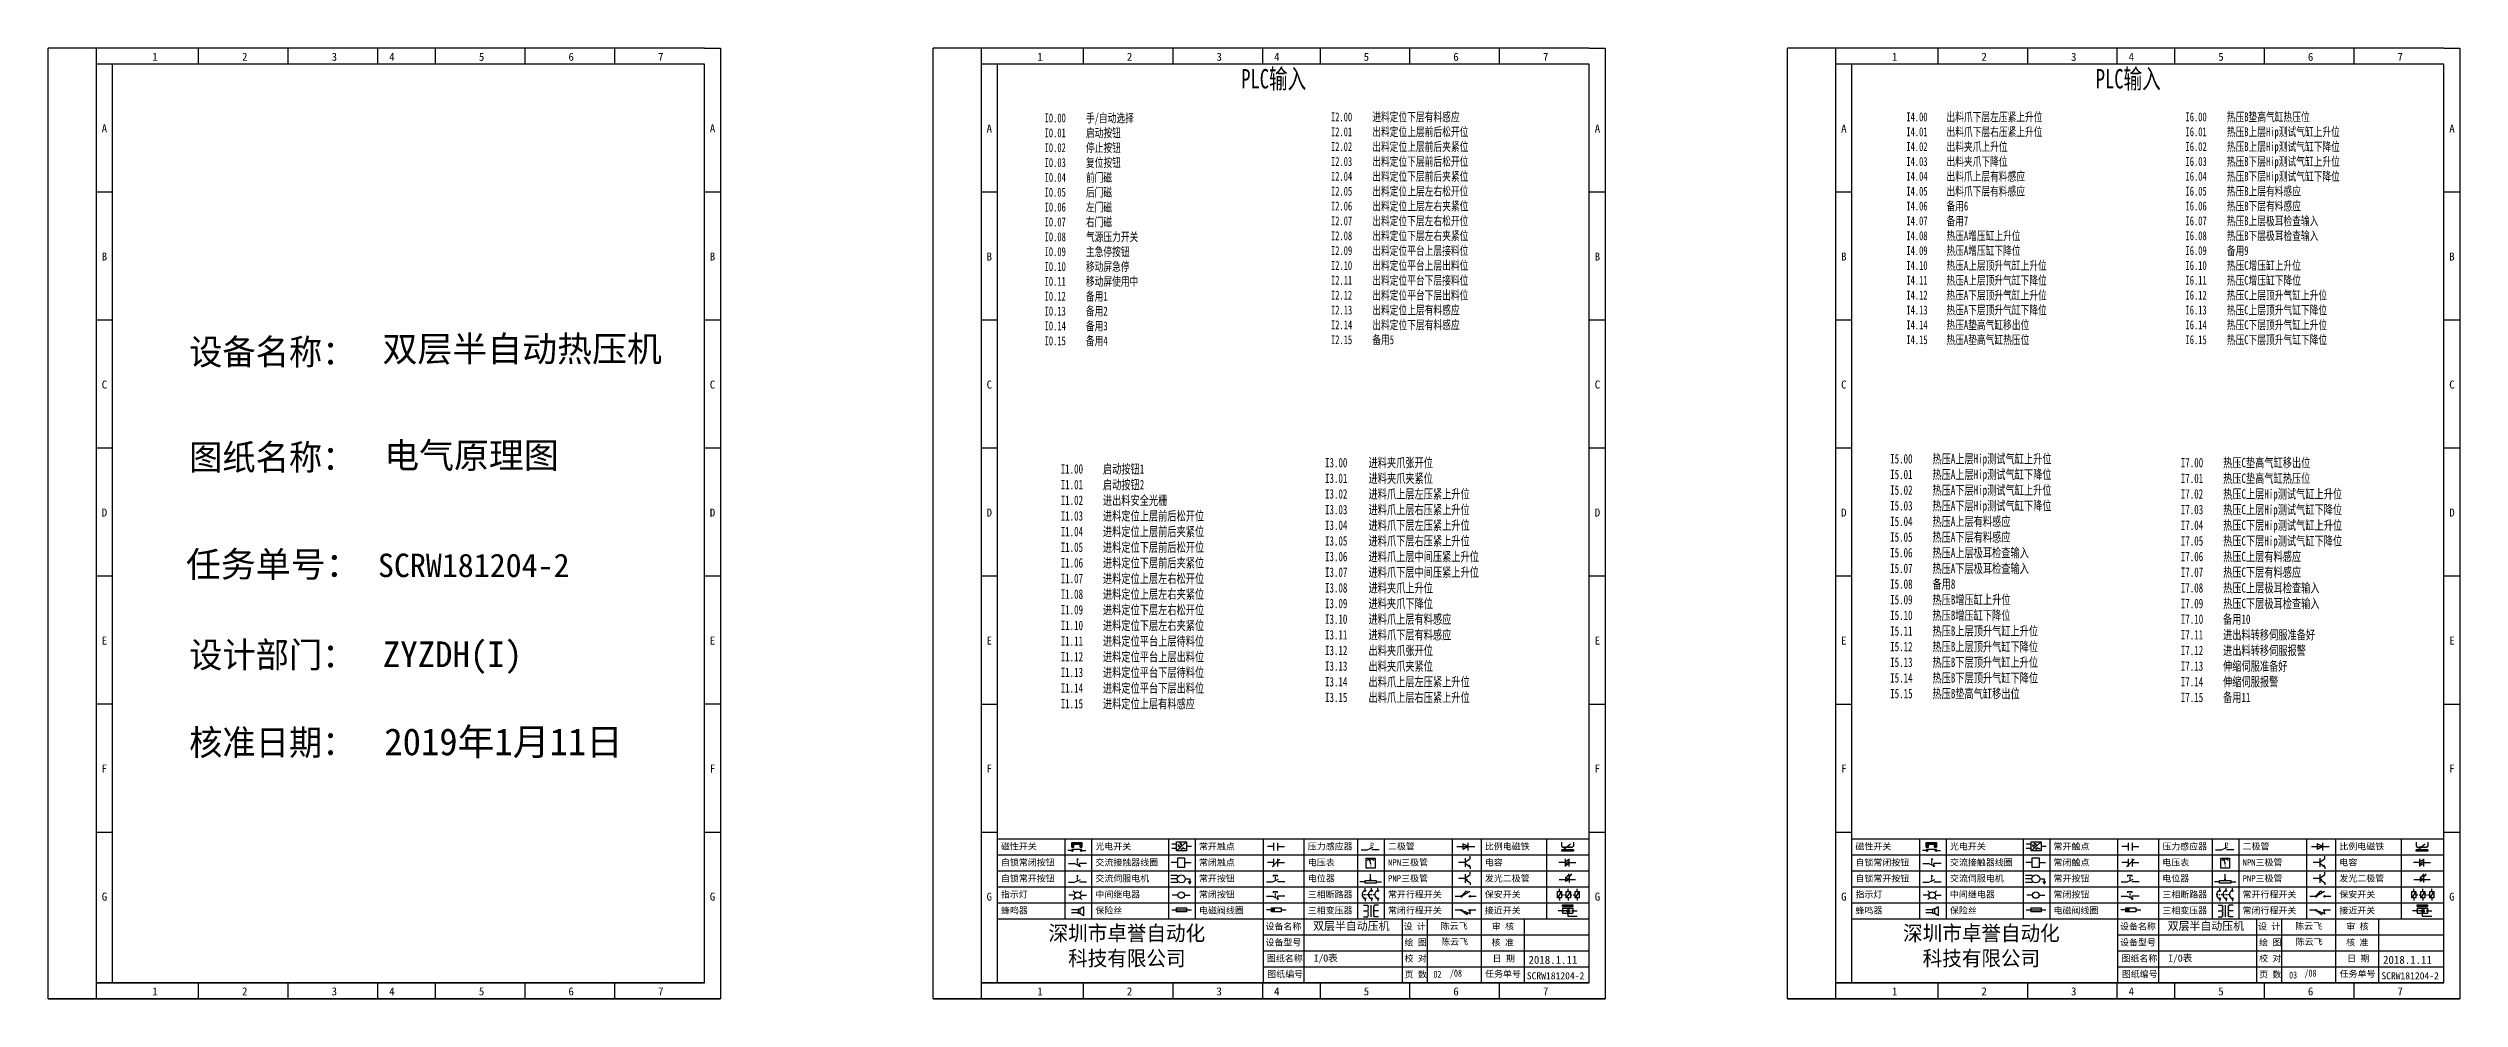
# Model space of a CAD drawing. Extents: x 38255 to 47052, y -6758 to -3353.
# Drawn here: x 39134 to 39887, y -4171 to -3874 of the extents above; entities that cross this region are included whole.
import ezdxf

# ---------------------------------------------------------------- set-up
doc = ezdxf.new("R2010")
doc.units = 0
doc.header["$MEASUREMENT"] = 0
doc.layers.add('AE_BOR', color=1, linetype='Continuous')
doc.layers.add('电气图内容', color=7, linetype='Continuous')
doc.layers.add('frame', color=7, linetype='Continuous', lineweight=15)
doc.styles.add('宋', font='', dxfattribs={"width": 0.7})
doc.styles.add('工程字', font='')
doc.styles.add('楷体', font='', dxfattribs={"width": 0.8})
doc.styles.add('汉字', font='')
doc.styles.get('宋').set_extended_font_data('SimSun')
doc.styles.get('工程字').set_extended_font_data('SimSun')
doc.styles.get('楷体').set_extended_font_data('STFangsong')
doc.styles.get('汉字').set_extended_font_data('新宋体')

# ---------------------------------------------------------------- blocks, each defined once
blk = doc.blocks.new('磁性开关')
at = {"linetype": 'ByBlock'}
h = blk.add_hatch(dxfattribs=at)
h.set_pattern_fill('ANSI31', color=256, scale=0.1, style=0)
h.set_pattern_definition([(45, (0, 0), (-0.224506403, 0.224506403), [])])
h.paths.add_polyline_path([(-1910.88, -776.69), (-1910.88, -775.29), (-1907.69, -775.29), (-1907.69, -776.69), (-1908.31, -776.69), (-1908.31, -775.79), (-1910.25, -775.79), (-1910.25, -776.69)])
for p, q in [((-1910.88, -776.69), (-1910.88, -775.29)), ((-1910.88, -775.29), (-1907.69, -775.29)), ((-1910.25, -776.69), (-1910.25, -775.79)), ((-1910.25, -775.79), (-1908.31, -775.79)), ((-1908.31, -776.69), (-1908.31, -775.79)), ((-1907.69, -775.29), (-1907.69, -776.69)), ((-1910.91, -777.81), (-1912.09, -777.81)), ((-1910.88, -776.69), (-1910.25, -776.69)), ((-1910.88, -777.39), (-1907.69, -777.39)), ((-1908.31, -776.69), (-1907.69, -776.69)), ((-1907.66, -777.81), (-1906.48, -777.81))]:
    blk.add_line(p, q, dxfattribs=at)
for centre in [(-1910.68, -777.81), (-1907.88, -777.81)]:
    blk.add_circle(centre, 0.225, dxfattribs=at)
blk = doc.blocks.new('*U68')
at = {"linetype": 'ByBlock'}
for p, q in [((-1911.92, -782.07), (-1910.06, -782.07)), ((-1910.06, -782.07), (-1908.18, -782.88)), ((-1909.23, -780.45), (-1909.23, -780.67)), ((-1909.23, -780.45), (-1908.92, -780.84)), ((-1909.23, -780.84), (-1909.23, -781.05)), ((-1909.23, -781.23), (-1909.23, -781.44)), ((-1909.23, -781.61), (-1909.23, -781.83)), ((-1909.23, -782), (-1909.23, -782.21)), ((-1909.23, -782.38), (-1909.23, -782.43)), ((-1908.52, -783.07), (-1908.52, -782.07)), ((-1906.25, -782.07), (-1908.52, -782.07))]:
    blk.add_line(p, q, dxfattribs=at)
blk = doc.blocks.new('常开按钮')
at = {"linetype": 'ByBlock'}
for p, q in [((-1911.92, -787.73), (-1910.06, -787.73)), ((-1910.06, -787.73), (-1908.18, -786.93)), ((-1909.9, -785.68), (-1908.56, -785.68)), ((-1909.9, -785.68), (-1909.9, -786.07)), ((-1909.23, -785.68), (-1909.23, -785.89)), ((-1909.23, -786.06), (-1909.23, -786.28)), ((-1909.23, -786.45), (-1909.23, -786.67)), ((-1909.23, -786.84), (-1909.23, -787.05)), ((-1909.23, -787.22), (-1909.23, -787.38)), ((-1908.56, -785.68), (-1908.56, -786.07)), ((-1906.25, -787.73), (-1908.52, -787.73))]:
    blk.add_line(p, q, dxfattribs=at)
blk = doc.blocks.new('*U69')
at = {"linetype": 'ByBlock'}
for p, q in [((-1908.88, -791.17), (-1909.23, -790.71)), ((-1909.23, -790.71), (-1909.23, -790.92)), ((-1909.23, -791.09), (-1909.23, -791.31)), ((-1911.92, -792.89), (-1910.06, -792.89)), ((-1910.06, -792.89), (-1908.18, -792.08)), ((-1909.23, -791.48), (-1909.23, -791.69)), ((-1909.23, -791.86), (-1909.23, -792.08)), ((-1909.23, -792.25), (-1909.23, -792.47)), ((-1906.25, -792.89), (-1908.52, -792.89))]:
    blk.add_line(p, q, dxfattribs=at)
blk = doc.blocks.new('蜂鸣器')
at = {"linetype": 'ByBlock'}
for p, q in [((-1908.8, -796.48), (-1911.01, -796.48)), ((-1908.8, -797.46), (-1911.01, -797.46)), ((-1908.25, -796.26), (-1908.8, -796.26)), ((-1908.8, -797.68), (-1908.8, -796.26)), ((-1908.25, -797.68), (-1908.8, -797.68)), ((-1907.17, -795.53), (-1908.25, -796.26)), ((-1908.25, -797.68), (-1908.25, -796.26)), ((-1907.17, -798.41), (-1908.25, -797.68)), ((-1907.17, -795.53), (-1907.17, -798.41))]:
    blk.add_line(p, q, dxfattribs=at)
blk = doc.blocks.new('光电开关')
at = {"linetype": 'ByBlock'}
h = blk.add_hatch(dxfattribs=at)
h.set_pattern_fill('ANSI31', color=256, scale=0.01, style=0)
h.set_pattern_definition([(45, (0.172267, 0), (-0.0224506403, 0.0224506403), [])])
h.paths.add_polyline_path([(-1882.44, -776.34), (-1882.5, -775.91), (-1882.68, -776.07)])
h.paths.add_polyline_path([(-1882.86, -776.23), (-1882.44, -776.34), (-1882.68, -776.07)])
h.paths.add_polyline_path([(-1883.05, -776.88), (-1883.11, -776.45), (-1883.29, -776.61)])
h.paths.add_polyline_path([(-1883.47, -776.77), (-1883.05, -776.88), (-1883.29, -776.61)])
for p, q in [((-1884.01, -775.96), (-1885.56, -775.96)), ((-1880.91, -775.3), (-1884.01, -778.05)), ((-1883.14, -775.55), (-1882.44, -776.34)), ((-1882.5, -775.91), (-1882.86, -776.23)), ((-1882.44, -776.34), (-1882.5, -775.91)), ((-1884.01, -777.39), (-1885.56, -777.39)), ((-1883.75, -776.09), (-1883.05, -776.88)), ((-1883.11, -776.45), (-1883.47, -776.77)), ((-1883.05, -776.88), (-1883.47, -776.77)), ((-1883.05, -776.88), (-1883.11, -776.45)), ((-1882.44, -776.34), (-1882.86, -776.23)), ((-1882.78, -777.47), (-1882.23, -777.47)), ((-1882.23, -777.47), (-1882.23, -777.14)), ((-1882.23, -777.14), (-1881.78, -777.14)), ((-1881.78, -777.47), (-1881.78, -777.14)), ((-1881.23, -777.47), (-1881.78, -777.47)), ((-1879.37, -776.67), (-1880.91, -776.67))]:
    blk.add_line(p, q, dxfattribs=at)
blk.add_lwpolyline([(-1884.01, -775.3), (-1880.91, -775.3), (-1880.91, -778.05), (-1884.01, -778.05)], close=True, dxfattribs=at)
blk = doc.blocks.new('交流接触器线圈')
at = {"linetype": 'ByBlock'}
for p, q in [((-1880.82, -781.77), (-1882.87, -781.77)), ((-1878.72, -781.77), (-1876.67, -781.77))]:
    blk.add_line(p, q, dxfattribs=at)
blk.add_lwpolyline([(-1880.82, -780.28), (-1878.72, -780.28), (-1878.72, -783.26), (-1880.82, -783.26)], close=True, dxfattribs=at)
blk = doc.blocks.new('交流伺服电机')
at = {"linetype": 'ByBlock'}
for p, q in [((-1880.97, -785.75), (-1882.94, -785.75)), ((-1880.97, -786.85), (-1882.94, -786.85)), ((-1880.97, -787.94), (-1882.94, -787.94)), ((-1880.97, -785.75), (-1880.65, -786.03)), ((-1880.97, -787.94), (-1880.65, -787.67)), ((-1878.49, -786.85), (-1877.07, -786.85)), ((-1877.54, -787.72), (-1876.59, -787.72)), ((-1877.38, -788.01), (-1876.75, -788.01)), ((-1877.23, -788.29), (-1876.9, -788.29)), ((-1877.07, -786.85), (-1877.07, -787.72))]:
    blk.add_line(p, q, dxfattribs=at)
blk.add_circle((-1879.73, -786.85), 1.24, dxfattribs=at)
blk = doc.blocks.new('中间继电器')
at = {"linetype": 'ByBlock'}
for p, q in [((-1880.72, -791.92), (-1882.54, -791.92)), ((-1878.74, -791.92), (-1876.92, -791.92))]:
    blk.add_line(p, q, dxfattribs=at)
blk.add_circle((-1879.73, -791.92), 0.992, dxfattribs=at)
blk = doc.blocks.new('保险丝')
at = {"linetype": 'ByBlock'}
blk.add_line((-1882.72, -796.49), (-1876.55, -796.49), dxfattribs=at)
blk.add_lwpolyline([(-1881.2, -795.86), (-1878.06, -795.86), (-1878.06, -797.12), (-1881.2, -797.12)], close=True, dxfattribs=at)
blk = doc.blocks.new('指示灯')
at = {"linetype": 'ByBlock'}
for p, q in [((-1854.62, -775.59), (-1853.97, -776.23)), ((-1851.9, -775.59), (-1852.54, -776.23)), ((-1854.25, -776.92), (-1856.06, -776.92)), ((-1854.62, -778.25), (-1853.97, -777.61)), ((-1851.9, -778.25), (-1852.54, -777.61)), ((-1852.26, -776.92), (-1850.45, -776.92))]:
    blk.add_line(p, q, dxfattribs=at)
blk.add_circle((-1853.26, -776.92), 0.992, dxfattribs=at)
blk = doc.blocks.new('常开触点')
at = {"linetype": 'ByBlock'}
for p, q in [((-1853.82, -781.77), (-1855.88, -781.77)), ((-1853.82, -782.99), (-1853.82, -780.56)), ((-1852.6, -782.99), (-1852.6, -780.56)), ((-1852.6, -781.77), (-1850.55, -781.77))]:
    blk.add_line(p, q, dxfattribs=at)
blk = doc.blocks.new('常闭触点')
at = {"linetype": 'ByBlock'}
for p, q in [((-1853.82, -786.77), (-1855.88, -786.77)), ((-1852.01, -785.66), (-1854.43, -788.1)), ((-1853.82, -787.99), (-1853.82, -785.56)), ((-1852.6, -787.99), (-1852.6, -785.56)), ((-1852.6, -786.77), (-1850.55, -786.77))]:
    blk.add_line(p, q, dxfattribs=at)
blk = doc.blocks.new('常闭按钮')
at = {"linetype": 'ByBlock'}
for p, q in [((-1854.11, -790.83), (-1852.77, -790.83)), ((-1854.11, -790.83), (-1854.11, -791.22)), ((-1853.44, -790.83), (-1853.44, -791.04)), ((-1852.77, -790.83), (-1852.77, -791.22)), ((-1856.13, -792.28), (-1854.28, -792.28)), ((-1854.28, -792.28), (-1852.4, -793.09)), ((-1853.44, -791.21), (-1853.44, -791.43)), ((-1853.44, -791.6), (-1853.44, -791.82)), ((-1853.44, -791.99), (-1853.44, -792.2)), ((-1853.44, -792.37), (-1853.44, -792.53)), ((-1850.47, -792.28), (-1852.73, -792.28)), ((-1852.73, -792.28), (-1852.73, -793.43))]:
    blk.add_line(p, q, dxfattribs=at)
blk = doc.blocks.new('电磁阀线圈')
at = {"linetype": 'ByBlock'}
for p, q in [((-1854.61, -796.54), (-1856.17, -796.54)), ((-1854.61, -795.92), (-1853.75, -797.16)), ((-1853.75, -795.92), (-1854.61, -797.16)), ((-1853.75, -795.92), (-1853.75, -797.16)), ((-1851.53, -796.54), (-1849.97, -796.54))]:
    blk.add_line(p, q, dxfattribs=at)
blk.add_lwpolyline([(-1854.61, -795.92), (-1851.53, -795.92), (-1851.53, -797.16), (-1854.61, -797.16)], close=True, dxfattribs=at)
blk = doc.blocks.new('电容')
at = {"linetype": 'ByBlock'}
for p, q in [((-1756.08, -781.77), (-1758.13, -781.77)), ((-1756.08, -782.99), (-1756.08, -780.56)), ((-1754.86, -780.79), (-1756.08, -781.55)), ((-1754.86, -781.44), (-1756.08, -782.2)), ((-1754.86, -781.99), (-1756.08, -782.75)), ((-1754.86, -782.99), (-1754.86, -780.56)), ((-1754.86, -781.77), (-1752.81, -781.77))]:
    blk.add_line(p, q, dxfattribs=at)
blk = doc.blocks.new('电压表')
at = {"linetype": 'ByBlock'}
for p, q in [((-1814.84, -780.75), (-1814.91, -781.13)), ((-1814.6, -781.05), (-1814.91, -781.13)), ((-1814.84, -780.75), (-1814.46, -782.26)), ((-1814.84, -780.75), (-1814.6, -781.05))]:
    blk.add_line(p, q, dxfattribs=at)
blk.add_lwpolyline([(-1815.84, -780.34), (-1813.07, -780.34), (-1813.07, -783.49), (-1815.84, -783.49)], close=True, dxfattribs=at)
blk.add_arc((-1814.46, -782.26), 1.56, 46.83135, 133.16865, dxfattribs=at)
at = {"linetype": 'ByBlock', "insert": (-1814.7, -782.39), "char_height": 0.75, "width": 0.6768, "attachment_point": 1}
blk.add_mtext('V', dxfattribs=at)
blk = doc.blocks.new('电位器')
at = {"linetype": 'ByBlock'}
for p, q in [((-1816.21, -787.75), (-1817.79, -787.75)), ((-1814.45, -787.3), (-1814.62, -786.96)), ((-1814.62, -786.96), (-1814.27, -786.96)), ((-1814.45, -787.3), (-1814.45, -785.39)), ((-1814.45, -787.3), (-1814.27, -786.96)), ((-1812.68, -787.75), (-1811.1, -787.75))]:
    blk.add_line(p, q, dxfattribs=at)
blk.add_lwpolyline([(-1816.21, -787.3), (-1812.68, -787.3), (-1812.68, -788.2), (-1816.21, -788.2)], close=True, dxfattribs=at)
blk = doc.blocks.new('三相断路器')
at = {"linetype": 'ByBlock'}
for p, q in [((-1816.17, -790.33), (-1816.17, -789.7)), ((-1814.17, -790.33), (-1814.17, -789.7)), ((-1812.18, -790.33), (-1812.18, -789.7)), ((-1817.14, -791.74), (-1816.72, -791.74)), ((-1816.45, -791.74), (-1816.03, -791.74)), ((-1816.17, -793.19), (-1816.17, -793.83)), ((-1815.76, -791.74), (-1815.34, -791.74)), ((-1815.07, -791.74), (-1814.65, -791.74)), ((-1814.38, -791.74), (-1813.96, -791.74)), ((-1814.17, -793.19), (-1814.17, -793.83)), ((-1813.69, -791.74), (-1813.27, -791.74)), ((-1812.18, -793.19), (-1812.18, -793.83))]:
    blk.add_line(p, q, dxfattribs=at)
for centre in [(-1816.17, -790.55), (-1814.17, -790.55), (-1812.18, -790.55), (-1816.17, -792.98), (-1814.17, -792.98), (-1812.18, -792.98)]:
    blk.add_circle(centre, 0.219, dxfattribs=at)
for centre in [(-1815.81, -791.74), (-1813.82, -791.74), (-1811.83, -791.74)]:
    blk.add_arc(centre, 1.32, 115.57905, 244.42095, dxfattribs=at)
blk = doc.blocks.new('三相变压器')
at = {"linetype": 'ByBlock'}
for p, q in [((-1816.69, -795.03), (-1815.37, -795.03)), ((-1816.69, -796.87), (-1815.37, -796.87)), ((-1815.37, -795.03), (-1815.37, -795.24)), ((-1815.37, -798.71), (-1815.37, -798.5)), ((-1814.34, -798.7), (-1814.34, -795.04)), ((-1812, -795.03), (-1813.32, -795.03)), ((-1813.32, -795.03), (-1813.32, -795.24)), ((-1812, -796.87), (-1813.32, -796.87)), ((-1813.32, -798.71), (-1813.32, -798.5)), ((-1816.69, -798.71), (-1815.37, -798.71)), ((-1812, -798.71), (-1813.32, -798.71))]:
    blk.add_line(p, q, dxfattribs=at)
for centre, start, end in [((-1815.37, -795.51), 270, 90), ((-1815.37, -796.06), 270, 90), ((-1815.37, -796.6), 270, 90), ((-1815.37, -797.14), 270, 90), ((-1815.37, -797.68), 270, 90), ((-1815.37, -798.23), 270, 90), ((-1813.32, -795.51), 90, 270), ((-1813.32, -796.06), 90, 270), ((-1813.32, -796.6), 90, 270), ((-1813.32, -797.14), 90, 270), ((-1813.32, -797.68), 90, 270), ((-1813.32, -798.23), 90, 270)]:
    blk.add_arc(centre, 0.271, start, end, dxfattribs=at)
blk = doc.blocks.new('二极管')
at = {"linetype": 'ByBlock'}
for p, q in [((-1783.97, -776.77), (-1785.69, -775.9)), ((-1785.69, -775.9), (-1785.69, -777.65)), ((-1783.97, -777.99), (-1783.97, -775.56)), ((-1787.52, -776.77), (-1781.92, -776.77)), ((-1783.97, -776.77), (-1785.69, -777.65))]:
    blk.add_line(p, q, dxfattribs=at)
blk = doc.blocks.new('NPN三极管')
at = {"linetype": 'ByBlock'}
for p, q in [((-1785.73, -781.97), (-1787.81, -781.97)), ((-1785.73, -780.61), (-1785.73, -783.32)), ((-1785.73, -781.82), (-1784.15, -780.66)), ((-1785.73, -782.11), (-1784.15, -783.27)), ((-1784.41, -782.73), (-1784.74, -783.18)), ((-1784.15, -783.27), (-1784.74, -783.18)), ((-1784.15, -783.27), (-1784.41, -782.73)), ((-1784.15, -780.66), (-1784.15, -779.98)), ((-1784.15, -783.27), (-1784.15, -783.96))]:
    blk.add_line(p, q, dxfattribs=at)
blk = doc.blocks.new('发光二极管')
at = {"linetype": 'ByBlock'}
for p, q in [((-1758.01, -786.77), (-1752.89, -786.77)), ((-1754.84, -786.77), (-1756.04, -786.16)), ((-1756.04, -786.16), (-1756.04, -787.39)), ((-1754.84, -786.77), (-1756.04, -787.39)), ((-1755.78, -785.92), (-1754.89, -785.14)), ((-1754.89, -785.14), (-1755.2, -785.22)), ((-1755.2, -785.22), (-1755.01, -785.43)), ((-1755.08, -785.92), (-1754.18, -785.14)), ((-1754.89, -785.14), (-1755.01, -785.43)), ((-1754.84, -787.63), (-1754.84, -785.92)), ((-1754.18, -785.14), (-1754.49, -785.22)), ((-1754.49, -785.22), (-1754.31, -785.43)), ((-1754.18, -785.14), (-1754.31, -785.43))]:
    blk.add_line(p, q, dxfattribs=at)
blk = doc.blocks.new('PNP三极管')
at = {"linetype": 'ByBlock'}
for p, q in [((-1784.9, -786.74), (-1786.98, -786.74)), ((-1784.9, -785.38), (-1784.9, -788.09)), ((-1784.9, -786.59), (-1783.32, -785.43)), ((-1784.9, -786.88), (-1783.32, -788.04)), ((-1784.9, -786.88), (-1784.31, -786.97)), ((-1784.9, -786.88), (-1784.64, -787.42)), ((-1784.31, -786.97), (-1784.64, -787.42)), ((-1783.32, -785.43), (-1783.32, -784.75)), ((-1783.32, -788.04), (-1783.32, -788.73))]:
    blk.add_line(p, q, dxfattribs=at)
blk = doc.blocks.new('常开行程开关')
at = {"linetype": 'ByBlock'}
for p, q in [((-1785.89, -792.17), (-1784.52, -790.62)), ((-1785.89, -792.17), (-1783.43, -790.72)), ((-1784.52, -790.62), (-1784.19, -791.17)), ((-1786.29, -792.3), (-1788.01, -792.3)), ((-1781.48, -792.3), (-1783.21, -792.3))]:
    blk.add_line(p, q, dxfattribs=at)
for centre in [(-1786.07, -792.3), (-1783.42, -792.3)]:
    blk.add_circle(centre, 0.219, dxfattribs=at)
blk = doc.blocks.new('常闭行程开关')
at = {"linetype": 'ByBlock'}
for p, q in [((-1786.34, -796.62), (-1788.07, -796.62)), ((-1785.93, -796.72), (-1783.25, -797.7)), ((-1785.93, -796.72), (-1784.3, -798)), ((-1784.3, -798), (-1784.08, -797.4)), ((-1783.48, -796.84), (-1783.48, -797.85)), ((-1781.54, -796.62), (-1783.26, -796.62))]:
    blk.add_line(p, q, dxfattribs=at)
for centre in [(-1786.12, -796.62), (-1783.48, -796.62)]:
    blk.add_circle(centre, 0.219, dxfattribs=at)
blk = doc.blocks.new('比例电磁阀')
at = {"linetype": 'ByBlock'}
for p, q in [((-1757.26, -775.38), (-1757.26, -776.71)), ((-1754.5, -775.98), (-1756.35, -777.44)), ((-1753.58, -775.38), (-1753.58, -776.71)), ((-1757.26, -776.71), (-1757.05, -776.71)), ((-1753.6, -777.73), (-1757.25, -777.73)), ((-1757.25, -778.13), (-1757.25, -777.73)), ((-1753.6, -778.13), (-1757.25, -778.13)), ((-1756.35, -777.44), (-1756.25, -777.25)), ((-1756.35, -777.44), (-1756.15, -777.38)), ((-1756.15, -777.38), (-1756.25, -777.25)), ((-1753.58, -776.71), (-1753.8, -776.71)), ((-1753.6, -777.73), (-1753.6, -778.13))]:
    blk.add_line(p, q, dxfattribs=at)
for centre in [(-1756.78, -776.71), (-1756.24, -776.71), (-1755.7, -776.71), (-1755.15, -776.71), (-1754.61, -776.71), (-1754.07, -776.71)]:
    blk.add_arc(centre, 0.271, 180, 0, dxfattribs=at)
blk = doc.blocks.new('保安开关')
at = {"linetype": 'ByBlock'}
for p, q in [((-1757.33, -790.79), (-1758.6, -792.81)), ((-1757.96, -790.79), (-1757.96, -789.97)), ((-1754.54, -790.79), (-1755.81, -792.81)), ((-1755.17, -790.79), (-1755.17, -789.97)), ((-1751.75, -790.79), (-1753.02, -792.81)), ((-1752.39, -790.79), (-1752.39, -789.97)), ((-1757.96, -792.81), (-1757.96, -793.62)), ((-1757.33, -791.8), (-1756.72, -791.8)), ((-1756.35, -791.8), (-1755.89, -791.8)), ((-1755.17, -792.81), (-1755.17, -793.62)), ((-1754.52, -791.8), (-1754.06, -791.8)), ((-1753.69, -791.8), (-1753.08, -791.8)), ((-1752.39, -792.81), (-1752.39, -793.62))]:
    blk.add_line(p, q, dxfattribs=at)
for points in [[(-1758.6, -790.79), (-1757.33, -790.79), (-1757.33, -792.81), (-1758.6, -792.81)], [(-1755.81, -790.79), (-1754.54, -790.79), (-1754.54, -792.81), (-1755.81, -792.81)], [(-1753.02, -790.79), (-1751.75, -790.79), (-1751.75, -792.81), (-1753.02, -792.81)]]:
    blk.add_lwpolyline(points, close=True, dxfattribs=at)
blk = doc.blocks.new('接近开关')
at = {"linetype": 'ByBlock'}
h = blk.add_hatch(dxfattribs=at)
h.set_pattern_fill('ANSI31', color=256, scale=0.01, style=0)
h.set_pattern_definition([(45, (-89.131516, -30.795668), (-0.0224506403, 0.0224506403), [])])
h.paths.add_polyline_path([(-1516.96, -1123.35), (-1516.96, -1122.85), (-1513.76, -1122.85), (-1513.76, -1123.35)])
for p, q in [((-1517.18, -1124.71), (-1518.36, -1124.71)), ((-1516.96, -1123.35), (-1516.96, -1122.85)), ((-1516.96, -1122.85), (-1513.76, -1122.85)), ((-1516.96, -1123.35), (-1513.76, -1123.35)), ((-1516.96, -1123.95), (-1513.76, -1123.95)), ((-1516.96, -1123.95), (-1516.96, -1125.47)), ((-1516.96, -1125.47), (-1513.76, -1125.47)), ((-1515.91, -1124.71), (-1516.45, -1124.71)), ((-1515.11, -1124.31), (-1515.91, -1124.71)), ((-1515.11, -1125.11), (-1515.91, -1124.71)), ((-1515.36, -1125.69), (-1515.36, -1126.36)), ((-1515.36, -1126.36), (-1512.36, -1126.36)), ((-1515.33, -1124.53), (-1515.17, -1124.53)), ((-1515.33, -1124.88), (-1515.17, -1124.88)), ((-1515.25, -1124.45), (-1515.25, -1124.61)), ((-1515.11, -1124.31), (-1515.11, -1125.11)), ((-1515.11, -1124.48), (-1514.58, -1124.48)), ((-1515.11, -1124.94), (-1514.58, -1124.94)), ((-1513.76, -1122.85), (-1513.76, -1123.35)), ((-1513.76, -1123.95), (-1513.76, -1125.47)), ((-1513.54, -1124.71), (-1512.36, -1124.71))]:
    blk.add_line(p, q, dxfattribs=at)
for centre in [(-1516.96, -1124.71), (-1515.36, -1125.47), (-1513.76, -1124.71)]:
    blk.add_circle(centre, 0.225, dxfattribs=at)
blk = doc.blocks.new('压力感应器')
at = {"linetype": 'ByBlock'}
for p, q in [((-1817.44, -777.73), (-1815.59, -777.73)), ((-1815.59, -777.73), (-1813.71, -776.93)), ((-1811.78, -777.73), (-1814.05, -777.73))]:
    blk.add_line(p, q, dxfattribs=at)
at = {"linetype": 'ByBlock', "insert": (-1814.65, -775.48), "char_height": 1.68, "width": 1.2242, "attachment_point": 1}
blk.add_mtext('{\\fNSimSun|b0|i0|c134|p49;P}', dxfattribs=at)
blk = doc.blocks.new('卓誉电控竖A4')
at = {"linetype": 'ByBlock'}
for p, q in [((13.21, -2.6), (13.21, -299.6)), ((203.21, -7.6), (13.21, -7.6)), ((18.21, -7.6), (18.21, -294.6)), ((203.21, -294.6), (13.21, -294.6)), ((13.21, -294.6), (203.21, -294.6))]:
    blk.add_line(p, q, dxfattribs=at)
for points in [[(45.21, -7.6), (45.21, -2.6)], [(73.21, -7.6), (73.21, -2.6)], [(101.21, -7.6), (101.21, -2.6)], [(119.21, -7.6), (119.21, -2.6)], [(147.21, -7.6), (147.21, -2.6)], [(175.21, -7.6), (175.21, -2.6)], [(23.21, -7.6), (18.21, -7.6)], [(23.21, -7.6), (18.21, -7.6)], [(203.21, -294.6), (203.21, -7.6)], [(18.21, -47.6), (13.21, -47.6)], [(208.21, -47.6), (203.21, -47.6)], [(18.21, -87.6), (13.21, -87.6)], [(208.21, -87.6), (203.21, -87.6)], [(18.21, -127.6), (13.21, -127.6)], [(208.21, -127.6), (203.21, -127.6)], [(18.21, -167.6), (13.21, -167.6)], [(208.21, -167.6), (203.21, -167.6)], [(18.21, -207.6), (13.21, -207.6)], [(208.21, -207.6), (203.21, -207.6)], [(18.21, -247.6), (13.21, -247.6)], [(208.21, -247.6), (203.21, -247.6)], [(18.21, -249.6), (203.21, -249.6)], [(18.21, -254.6), (203.21, -254.6)], [(39.4, -249.6), (39.4, -274.6)], [(47.74, -249.6), (47.74, -274.6)], [(71.77, -249.6), (71.77, -274.6)], [(80.1, -249.6), (80.1, -274.6)], [(101.3, -249.6), (101.3, -294.6)], [(114.09, -249.6), (114.09, -294.6)], [(130.82, -249.6), (130.82, -274.6)], [(139.16, -249.6), (139.16, -274.6)], [(160.35, -249.6), (160.35, -274.6)], [(169.4, -249.6), (169.4, -274.6)], [(189.88, -249.6), (189.88, -274.6)], [(18.21, -259.6), (203.21, -259.6)], [(18.21, -264.6), (203.21, -264.6)], [(18.21, -269.6), (203.21, -269.6)], [(18.21, -274.6), (203.21, -274.6)], [(144.73, -274.6), (144.73, -294.6)], [(152.54, -274.6), (152.54, -294.6)], [(169.4, -274.6), (169.4, -294.6)], [(182.86, -274.72), (182.86, -294.72)], [(101.3, -279.6), (203.21, -279.6)], [(101.3, -284.6), (203.21, -284.6)], [(101.3, -289.6), (203.21, -289.6)], [(45.21, -299.6), (45.21, -294.6)], [(73.21, -299.6), (73.21, -294.6)], [(101.21, -299.6), (101.21, -294.6)], [(119.21, -299.6), (119.21, -294.6)], [(147.21, -299.6), (147.21, -294.6)], [(175.21, -299.6), (175.21, -294.6)]]:
    blk.add_lwpolyline(points, dxfattribs=at)
at = {"layer": 'AE_BOR', "linetype": 'ByBlock'}
for p, q in [((-1.79, -299.6), (-1.79, -2.6)), ((18.21, -2.6), (-1.79, -2.6)), ((203.21, -2.6), (18.21, -2.6)), ((203.21, -2.6), (208.21, -2.6)), ((208.21, -2.6), (208.21, -299.6)), ((208.21, -299.6), (-1.79, -299.6)), ((-1.79, -299.6), (208.21, -299.6))]:
    blk.add_line(p, q, dxfattribs=at)
at = {"linetype": 'ByBlock'}
for name, p in [('磁性开关', (1952.42, 524.49)), ('*U68', (1952.42, 524.7)), ('交流接触器线圈', (1955.47, 524.7)), ('光电开关', (1958.31, 524.7)), ('光电开关', (1958.31, 524.7)), ('常开触点', (1958.53, 529.7)), ('常闭触点', (1958.53, 529.7)), ('压力感应器', (1949.37, 524.7)), ('电压表', (1949.37, 524.7)), ('二极管', (1949.37, 524.7)), ('NPN三极管', (1950.19, 524.93)), ('电容', (1951.85, 524.7)), ('比例电磁阀', (1951.85, 524.7)), ('*U69', (1952.42, 529.7)), ('交流伺服电机', (1955.47, 524.7)), ('常开按钮', (2014.31, 524.7)), ('电位器', (1949.37, 524.7)), ('PNP三极管', (1949.37, 524.7)), ('发光二极管', (1951.85, 524.41)), ('指示灯', (1896.63, 509.7)), ('蜂鸣器', (1952.42, 524.7)), ('保险丝', (1955.47, 524.7)), ('中间继电器', (1955.47, 524.7)), ('电磁阀线圈', (1958.53, 524.7)), ('常闭按钮', (1958.53, 524.7)), ('三相断路器', (1949.37, 524.7)), ('三相变压器', (1949.37, 524.7)), ('常开行程开关', (1949.37, 524.7)), ('保安开关', (1951.85, 524.7)), ('接近开关', (1711.85, 852.62)), ('常闭行程开关', (1949.37, 524.7))]:
    blk.add_blockref(name, p, dxfattribs=at)
at = {"linetype": 'ByBlock', "char_height": 2.5, "attachment_point": 1}
for s, insert, width in [('{\\fKaiTi_GB2312|b0|i0|c134|p0;1}', (30.75, -4.03), 11.7517), ('{\\fKaiTi_GB2312|b0|i0|c134|p0;2}', (58.75, -4.03), 11.7517), ('{\\fKaiTi_GB2312|b0|i0|c134|p0;3}', (86.75, -4.03), 11.7517), ('{\\fKaiTi_GB2312|b0|i0|c134|p0;4}', (104.75, -4.03), 11.7517), ('{\\fKaiTi_GB2312|b0|i0|c134|p0;5}', (132.75, -4.03), 11.7517), ('{\\fKaiTi_GB2312|b0|i0|c134|p0;6}', (160.75, -4.03), 11.7517), ('{\\fKaiTi_GB2312|b0|i0|c134|p0;7}', (188.75, -4.03), 11.7517), ('{\\fKaiTi_GB2312|b0|i0|c134|p0;A}', (14.92, -26.43), 5), ('{\\fKaiTi_GB2312|b0|i0|c134|p0;A}', (204.92, -26.43), 5), ('{\\fKaiTi_GB2312|b0|i0|c134|p0;B}', (14.92, -66.43), 5), ('{\\fKaiTi_GB2312|b0|i0|c134|p0;B}', (204.92, -66.43), 5), ('{\\fKaiTi_GB2312|b0|i0|c134|p0;C}', (14.92, -106.43), 5), ('{\\fKaiTi_GB2312|b0|i0|c134|p0;C}', (204.92, -106.43), 5), ('{\\fKaiTi_GB2312|b0|i0|c134|p0;D}', (14.92, -146.43), 5), ('{\\fKaiTi_GB2312|b0|i0|c134|p0;D}', (204.92, -146.43), 5), ('{\\fKaiTi_GB2312|b0|i0|c134|p0;E}', (14.92, -186.43), 5), ('{\\fKaiTi_GB2312|b0|i0|c134|p0;E}', (204.92, -186.43), 5), ('{\\fKaiTi_GB2312|b0|i0|c134|p0;F}', (14.92, -226.43), 5), ('{\\fKaiTi_GB2312|b0|i0|c134|p0;F}', (204.92, -226.43), 5), ('{\\fKaiTi_GB2312|b0|i0|c134|p0;G}', (14.92, -266.43), 5), ('{\\fKaiTi_GB2312|b0|i0|c134|p0;G}', (204.92, -266.43), 5), ('{\\fKaiTi_GB2312|b0|i0|c134|p0;1}', (30.75, -296.03), 11.7517), ('{\\fKaiTi_GB2312|b0|i0|c134|p0;2}', (58.75, -296.03), 11.7517), ('{\\fKaiTi_GB2312|b0|i0|c134|p0;3}', (86.75, -296.03), 11.7517), ('{\\fKaiTi_GB2312|b0|i0|c134|p0;4}', (104.75, -296.03), 11.7517), ('{\\fKaiTi_GB2312|b0|i0|c134|p0;5}', (132.75, -296.03), 11.7517), ('{\\fKaiTi_GB2312|b0|i0|c134|p0;6}', (160.75, -296.03), 11.7517), ('{\\fKaiTi_GB2312|b0|i0|c134|p0;7}', (188.75, -296.03), 11.7517)]:
    blk.add_mtext(s, dxfattribs=dict(at, insert=insert, width=width))
at = {"char_height": 2, "attachment_point": 1, "style": '汉字'}
for s, insert in [('{\\fKaiTi_GB2312|b0|i0|c134|p49;磁性开关}', (19.4, -250.99)), ('{\\fKaiTi_GB2312|b0|i0|c134|p49;自锁常闭按钮}', (19.4, -255.99)), ('{\\fKaiTi_GB2312|b0|i0|c134|p49;光电开关}', (48.92, -250.99)), ('{\\fKaiTi_GB2312|b0|i0|c134|p49;交流接触器线圈}', (48.92, -255.99)), ('{\\fKaiTi_GB2312|b0|i0|c134|p49;常开触点}', (81.29, -250.99)), ('{\\fKaiTi_GB2312|b0|i0|c134|p49;常闭触点}', (81.29, -255.99)), ('{\\fKaiTi_GB2312|b0|i0|c134|p49;压力感应器}', (115.28, -250.99)), ('{\\fKaiTi_GB2312|b0|i0|c134|p49;电压表}', (115.28, -255.99)), ('{\\fKaiTi_GB2312|b0|i0|c134|p49;二极管}', (140.34, -250.99)), ('{\\fKaiTi_GB2312|b0|i0|c134|p49;NPN三极管}', (140.34, -255.99)), ('{\\fKaiTi_GB2312|b0|i0|c134|p49;比例电磁铁}', (170.59, -250.99)), ('{\\fKaiTi_GB2312|b0|i0|c134|p49;电容}', (170.59, -255.99)), ('{\\fKaiTi_GB2312|b0|i0|c134|p49;自锁常开按钮}', (19.4, -260.99)), ('{\\fKaiTi_GB2312|b0|i0|c134|p49;交流伺服电机}', (48.92, -260.99)), ('{\\fKaiTi_GB2312|b0|i0|c134|p49;常开按钮}', (81.29, -260.99)), ('{\\fKaiTi_GB2312|b0|i0|c134|p49;电位器}', (115.28, -260.99)), ('{\\fKaiTi_GB2312|b0|i0|c134|p49;PNP三极管}', (140.34, -260.99)), ('{\\fKaiTi_GB2312|b0|i0|c134|p49;发光二极管}', (170.59, -260.99)), ('{\\fKaiTi_GB2312|b0|i0|c134|p49;指示灯}', (19.4, -265.99)), ('{\\fKaiTi_GB2312|b0|i0|c134|p49;蜂鸣器}', (19.4, -270.99)), ('{\\fKaiTi_GB2312|b0|i0|c134|p49;保险丝}', (48.92, -270.99)), ('{\\fKaiTi_GB2312|b0|i0|c134|p49;中间继电器}', (48.92, -265.99)), ('{\\fKaiTi_GB2312|b0|i0|c134|p49;常闭按钮}', (81.29, -265.99)), ('{\\fKaiTi_GB2312|b0|i0|c134|p49;电磁阀线圈}', (81.29, -270.99)), ('{\\fKaiTi_GB2312|b0|i0|c134|p49;三相断路器}', (115.28, -265.99)), ('{\\fKaiTi_GB2312|b0|i0|c134|p49;三相变压器}', (115.28, -270.99)), ('{\\fKaiTi_GB2312|b0|i0|c134|p49;常开行程开关}', (140.34, -265.99)), ('{\\fKaiTi_GB2312|b0|i0|c134|p49;常闭行程开关}', (140.34, -270.99)), ('{\\fKaiTi_GB2312|b0|i0|c134|p49;保安开关}', (170.59, -265.99)), ('{\\fKaiTi_GB2312|b0|i0|c134|p49;接近开关}', (170.59, -270.99)), ('{\\fKaiTi_GB2312|b0|i0|c134|p0;设备名称}', (102.06, -275.99)), ('{\\fKaiTi_GB2312|b0|i0|c134|p0;设 计}', (145.19, -275.99)), ('{\\fKaiTi_GB2312|b0|i0|c134|p0;审 核}', (172.77, -275.99)), ('{\\fKaiTi_GB2312|b0|i0|c134|p0;设备型号}', (102.06, -280.99)), ('{\\fKaiTi_GB2312|b0|i0|c134|p0;图纸名称}', (102.51, -285.99)), ('{\\fKaiTi_GB2312|b0|i0|c134|p0;校 对}', (145.52, -285.99)), ('{\\fKaiTi_GB2312|b0|i0|c134|p0;绘 图}', (145.52, -280.99)), ('{\\fKaiTi_GB2312|b0|i0|c134|p0;核 准}', (172.7, -280.99)), ('{\\fKaiTi_GB2312|b0|i0|c134|p0;日 期}', (173.01, -285.99)), ('{\\fKaiTi_GB2312|b0|i0|c134|p0;图纸编号}', (102.61, -290.87)), ('{\\fKaiTi_GB2312|b0|i0|c134|p0;页 数}', (145.52, -290.99)), ('{\\fKaiTi_GB2312|b0|i0|c134|p0;任务单号}', (170.67, -290.8))]:
    blk.add_mtext(s, dxfattribs=dict(at, insert=insert))
at = {"color": 0, "lineweight": -2, "insert": (30.04, -276.74), "char_height": 4.7064, "width": 57.4048, "attachment_point": 1}
blk.add_mtext('\\pxqc;深圳市卓誉自动化\\P科技有限公司', dxfattribs=at)
at = {"attachment_point": 1, "style": '工程字'}
for s, insert, char_height, width in [('{\\fKaiTi_GB2312|b0|i0|c134|p2;双层半自动压机}', (116.94, -275.61), 2.5, 31.2308), ('{\\fKaiTi_GB2312|b0|i0|c134|p2;陈云飞}', (156.81, -275.88), 2, 24.0194), ('{\\fKaiTi_GB2312|b0|i0|c134|p2;陈云飞}', (156.95, -280.76), 2, 24.0194), ('{\\fKaiTi_GB2312|b0|i0|c134|p2;2018.1.11}', (184.22, -286.18), 2.5, 31.2308)]:
    blk.add_mtext(s, dxfattribs=dict(at, insert=insert, char_height=char_height, width=width))
at = {"char_height": 2.2, "width": 19.1254, "attachment_point": 1}
for s, insert in [('{\\fKaiTi_GB2312|b0|i0|c134|p49;I/O表}', (117.13, -285.8)), ('{\\f宋体|b0|i0|c134|p49;SCRW181204-2}', (183.71, -291.31))]:
    blk.add_mtext(s, dxfattribs=dict(at, insert=insert))
at = {"layer": 'frame', "lineweight": 0, "insert": (159.69, -290.48), "char_height": 2.2, "width": 9.0797, "attachment_point": 1, "style": '楷体'}
blk.add_mtext('/08', dxfattribs=at)

msp = doc.modelspace()

# ---------------------------------------------------------------- linework, layer by layer
at = {"linetype": 'ByBlock'}
for p, q in [((39148.943, -3873.88), (39148.943, -4170.88)), ((39338.943, -3878.88), (39148.943, -3878.88)), ((39153.943, -3878.88), (39153.943, -4165.88)), ((39148.943, -4165.88), (39338.943, -4165.88)), ((39338.943, -4165.88), (39148.943, -4165.88))]:
    msp.add_line(p, q, dxfattribs=at)
for points in [[(39158.943, -3878.88), (39153.943, -3878.88)], [(39158.943, -3878.88), (39153.943, -3878.88)], [(39180.943, -3878.88), (39180.943, -3873.88)], [(39208.943, -3878.88), (39208.943, -3873.88)], [(39236.943, -3878.88), (39236.943, -3873.88)], [(39254.943, -3878.88), (39254.943, -3873.88)], [(39282.943, -3878.88), (39282.943, -3873.88)], [(39310.943, -3878.88), (39310.943, -3873.88)], [(39338.943, -4165.88), (39338.943, -3878.88)], [(39153.943, -3918.88), (39148.943, -3918.88)], [(39343.943, -3918.88), (39338.943, -3918.88)], [(39153.943, -3958.88), (39148.943, -3958.88)], [(39343.943, -3958.88), (39338.943, -3958.88)], [(39153.943, -3998.88), (39148.943, -3998.88)], [(39343.943, -3998.88), (39338.943, -3998.88)], [(39153.943, -4038.88), (39148.943, -4038.88)], [(39343.943, -4038.88), (39338.943, -4038.88)], [(39153.943, -4078.88), (39148.943, -4078.88)], [(39343.943, -4078.88), (39338.943, -4078.88)], [(39153.943, -4118.88), (39148.943, -4118.88)], [(39343.943, -4118.88), (39338.943, -4118.88)], [(39180.943, -4170.88), (39180.943, -4165.88)], [(39208.943, -4170.88), (39208.943, -4165.88)], [(39236.943, -4170.88), (39236.943, -4165.88)], [(39254.943, -4170.88), (39254.943, -4165.88)], [(39282.943, -4170.88), (39282.943, -4165.88)], [(39310.943, -4170.88), (39310.943, -4165.88)]]:
    msp.add_lwpolyline(points, dxfattribs=at)
at = {"layer": 'AE_BOR', "linetype": 'ByBlock'}
for p, q in [((39133.943, -4170.88), (39133.943, -3873.88)), ((39153.943, -3873.88), (39133.943, -3873.88)), ((39338.943, -3873.88), (39153.943, -3873.88)), ((39338.943, -3873.88), (39343.943, -3873.88)), ((39343.943, -3873.88), (39343.943, -4170.88)), ((39343.943, -4170.88), (39133.943, -4170.88)), ((39133.943, -4170.88), (39343.943, -4170.88))]:
    msp.add_line(p, q, dxfattribs=at)

# ---------------------------------------------------------------- block references
for p in [(39412.204, -3871.283), (39679.199, -3871.283)]:
    msp.add_blockref('卓誉电控竖A4', p)

# ---------------------------------------------------------------- texts
at = {"linetype": 'ByBlock', "char_height": 2.5, "attachment_point": 1}
for s, insert, width in [('{\\fKaiTi_GB2312|b0|i0|c134|p0;1}', (39166.487, -3875.309), 11.7517), ('{\\fKaiTi_GB2312|b0|i0|c134|p0;2}', (39194.487, -3875.309), 11.7517), ('{\\fKaiTi_GB2312|b0|i0|c134|p0;3}', (39222.487, -3875.309), 11.7517), ('{\\fKaiTi_GB2312|b0|i0|c134|p0;4}', (39240.487, -3875.309), 11.7517), ('{\\fKaiTi_GB2312|b0|i0|c134|p0;5}', (39268.487, -3875.309), 11.7517), ('{\\fKaiTi_GB2312|b0|i0|c134|p0;6}', (39296.487, -3875.309), 11.7517), ('{\\fKaiTi_GB2312|b0|i0|c134|p0;7}', (39324.487, -3875.309), 11.7517), ('{\\fKaiTi_GB2312|b0|i0|c134|p0;A}', (39150.65, -3897.709), 5), ('{\\fKaiTi_GB2312|b0|i0|c134|p0;A}', (39340.65, -3897.709), 5), ('{\\fKaiTi_GB2312|b0|i0|c134|p0;B}', (39150.65, -3937.709), 5), ('{\\fKaiTi_GB2312|b0|i0|c134|p0;B}', (39340.65, -3937.709), 5), ('{\\fKaiTi_GB2312|b0|i0|c134|p0;C}', (39150.65, -3977.709), 5), ('{\\fKaiTi_GB2312|b0|i0|c134|p0;C}', (39340.65, -3977.709), 5), ('{\\fKaiTi_GB2312|b0|i0|c134|p0;D}', (39150.65, -4017.709), 5), ('{\\fKaiTi_GB2312|b0|i0|c134|p0;D}', (39340.65, -4017.709), 5), ('{\\fKaiTi_GB2312|b0|i0|c134|p0;E}', (39150.65, -4057.709), 5), ('{\\fKaiTi_GB2312|b0|i0|c134|p0;E}', (39340.65, -4057.709), 5), ('{\\fKaiTi_GB2312|b0|i0|c134|p0;F}', (39150.65, -4097.709), 5), ('{\\fKaiTi_GB2312|b0|i0|c134|p0;F}', (39340.65, -4097.709), 5), ('{\\fKaiTi_GB2312|b0|i0|c134|p0;G}', (39150.65, -4137.709), 5), ('{\\fKaiTi_GB2312|b0|i0|c134|p0;G}', (39340.65, -4137.709), 5), ('{\\fKaiTi_GB2312|b0|i0|c134|p0;1}', (39166.487, -4167.309), 11.7517), ('{\\fKaiTi_GB2312|b0|i0|c134|p0;2}', (39194.487, -4167.309), 11.7517), ('{\\fKaiTi_GB2312|b0|i0|c134|p0;3}', (39222.487, -4167.309), 11.7517), ('{\\fKaiTi_GB2312|b0|i0|c134|p0;4}', (39240.487, -4167.309), 11.7517), ('{\\fKaiTi_GB2312|b0|i0|c134|p0;5}', (39268.487, -4167.309), 11.7517), ('{\\fKaiTi_GB2312|b0|i0|c134|p0;6}', (39296.487, -4167.309), 11.7517), ('{\\fKaiTi_GB2312|b0|i0|c134|p0;7}', (39324.487, -4167.309), 11.7517)]:
    msp.add_mtext(s, dxfattribs=dict(at, insert=insert, width=width))
at = {"attachment_point": 1, "style": '宋'}
for s, insert, char_height, width in [('{\\fKaiTi_GB2312|b0|i0|c134|p49;\\C7;PLC\\fSimSun|b0|i0|c134|p2;输入}', (39506.684, -3880.38), 6.075, 719.83479), ('{\\fKaiTi_GB2312|b0|i0|c134|p49;\\C7;PLC\\fSimSun|b0|i0|c134|p2;输入}', (39773.679, -3880.38), 6.075, 719.83479), ('\\pxi-0.125,sm1,ql,t4.125;{\\f宋体|b0|i0|c134|p2;\\H0.916667x;I0.00^I手/自动选择^I\\PI0.01^I启动按钮^I\\PI0.02^I停止按钮^I\\PI0.03^I复位按钮^I\\PI0.04^I前门磁^I\\PI0.05^I后门磁^I\\PI0.06^I左门磁^I\\PI0.07^I右门磁^I\\PI0.08^I气源压力开关^I\\PI0.09^I主急停按钮^I\\PI0.10^I移动屏急停^I\\PI0.11^I移动屏使用中^I\\PI0.12^I备用1^I\\PI0.13^I备用2^I\\PI0.14^I备用3^I\\PI0.15^I备用4^I\\P\\pi0,t3.554167,17.245833;\\P\\H1.149271x;\\P^I^I\\P^I}', (39445.632, -3894.272), 3.0375, 359.91739), ('\\pxi-0.125,sm1,ql,t4.125;{\\f宋体|b0|i0|c134|p2;\\H0.916667x;I2.00^I进料定位下层有料感应^I\\PI2.01^I出料定位上层前后松开位^I\\PI2.02^I出料定位上层前后夹紧位^I\\PI2.03^I出料定位下层前后松开位^I\\PI2.04^I出料定位下层前后夹紧位^I\\PI2.05^I出料定位上层左右松开位^I\\PI2.06^I出料定位上层左右夹紧位^I\\PI2.07^I出料定位下层左右松开位^I\\PI2.08^I出料定位下层左右夹紧位^I\\PI2.09^I出料定位平台上层接料位^I\\PI2.10^I出料定位平台上层出料位^I\\PI2.11^I出料定位平台下层接料位^I\\PI2.12^I出料定位平台下层出料位^I\\PI2.13^I出料定位上层有料感应^I\\PI2.14^I出料定位下层有料感应^I\\PI2.15^I备用5^I\\P\\pi0,t3.554167,17.245833;\\P\\H1.149271x;^I^I\\P^I}', (39535.102, -3893.937), 3.0375, 359.91739), ('\\pxsm1,ql,t4.125;{\\f宋体|b0|i0|c134|p2;\\H0.916667x;I4.00^I出料爪下层左压紧上升位^I\\PI4.01^I出料爪下层右压紧上升位^I\\PI4.02^I出料夹爪上升位^I\\PI4.03^I出料夹爪下降位^I\\PI4.04^I出料爪上层有料感应^I\\PI4.05^I出料爪下层有料感应^I\\PI4.06^I备用6^I\\PI4.07^I备用7^I\\PI4.08^I\\C7;热压A增压缸上升位^I\\P\\C256;I4.09\\C7;^I热压A增压缸下降位^I\\PI4.10^I热压A上层顶升气缸上升位^I\\PI4.11^I热压A上层顶升气缸下降位^I\\PI4.12^I热压A下层顶升气缸上升位^I\\PI4.13^I热压A下层顶升气缸下降位^I\\PI4.14^I热压A垫高气缸移出位^I\\PI4.15^I热压A垫高气缸热压位^I}', (39714.496, -3893.937), 3.0375, 359.91739), ('\\pxi-0.125,sm1,ql,t4.125;{\\f宋体|b0|i0|c134|p2;\\H0.916667x;\\C0;I6.00^I热压B垫高气缸热压位^I\\PI6.01^I热压B上层Hip测试气缸上升位^I\\PI6.02^I热压B上层Hip测试气缸下降位^I\\PI6.03^I热压B下层Hip测试气缸上升位^I\\PI6.04^I热压B下层Hip测试气缸下降位^I\\PI6.05^I热压B上层有料感应^I\\PI6.06^I热压B下层有料感应^I\\PI6.07^I热压B上层极耳检查输入^I\\PI6.08^I热压B下层极耳检查输入^I\\PI6.09^I备用9^I\\PI6.10^I热压C增压缸上升位^I\\PI6.11^I热压C增压缸下降位^I\\PI6.12^I热压C上层顶升气缸上升位^I\\PI6.13^I热压C上层顶升气缸下降位^I\\PI6.14^I热压C下层顶升气缸上升位^I\\PI6.15^I热压C下层顶升气缸下降位^I', (39802.097, -3893.937), 3.0375, 359.91739), ('\\pxsm1,ql,t4.125;{\\f宋体|b0|i0|c134|p2;\\H0.916667x;I5.00^I热压A上层Hip测试气缸上升位^I\\PI5.01^I热压A上层Hip测试气缸下降位^I\\PI5.02^I热压A下层Hip测试气缸上升位^I\\PI5.03^I热压A下层Hip测试气缸下降位^I\\PI5.04^I热压A上层有料感应^I\\PI5.05^I热压A下层有料感应^I\\P\\C0;I5.06^I热压A上层极耳检查输入^I\\PI5.07^I热压A下层极耳检查输入^I\\PI5.08^I备用8^I\\PI5.09^I热压B增压缸上升位^I\\PI5.10^I热压B增压缸下降位^I\\PI5.11^I热压B上层顶升气缸上升位^I\\PI5.12^I热压B上层顶升气缸下降位^I\\PI5.13^I热压B下层顶升气缸上升位^I\\PI5.14^I热压B下层顶升气缸下降位^I\\PI5.15^I热压B垫高气缸移出位^I}', (39709.445, -4000.695), 3.2, 359.91739), ('\\pxsm1,ql,t4.125;{\\f宋体|b0|i0|c134|p2;\\H0.916667x;I1.00^I启动按钮1^I\\PI1.01^I启动按钮2^I\\PI1.02^I进出料安全光栅^I\\PI1.03^I进料定位上层前后松开位^I\\PI1.04^I进料定位上层前后夹紧位^I\\PI1.05^I进料定位下层前后松开位^I\\PI1.06^I进料定位下层前后夹紧位^I\\PI1.07^I进料定位上层左右松开位^I\\PI1.08^I进料定位上层左右夹紧位^I\\PI1.09^I进料定位下层左右松开位^I\\PI1.10^I进料定位下层左右夹紧位^I\\PI1.11^I进料定位平台上层待料位^I\\PI1.12^I进料定位平台上层出料位^I\\PI1.13^I进料定位平台下层待料位^I\\PI1.14^I进料定位平台下层出料位^I\\PI1.15^I进料定位上层有料感应^I\\P\\pt4.375;\\H1.090909x;^I}', (39450.28, -4003.864), 3.2, 359.91739), ('\\pxi-0.125,sm1,ql,t4.125;{\\f宋体|b0|i0|c134|p2;\\H0.916667x;I3.00^I进料夹爪张开位^I\\PI3.01^I进料夹爪夹紧位^I\\PI3.02^I进料爪上层左压紧上升位^I\\PI3.03^I进料爪上层右压紧上升位^I\\PI3.04^I进料爪下层左压紧上升位^I\\PI3.05^I进料爪下层右压紧上升位^I\\PI3.06^I进料爪上层中间压紧上升位^I\\PI3.07^I进料爪下层中间压紧上升位^I\\PI3.08^I进料夹爪上升位^I\\PI3.09^I进料夹爪下降位^I\\PI3.10^I进料爪上层有料感应^I\\PI3.11^I进料爪下层有料感应^I\\PI3.12^I出料夹爪张开位^I\\PI3.13^I出料夹爪夹紧位^I\\PI3.14^I出料爪上层左压紧上升位^I\\PI3.15^I出料爪上层右压紧上升位^I', (39533.259, -4001.895), 3.2, 359.91739), ('\\pxsm1,ql,t4.125;{\\f宋体|b0|i0|c134|p2;\\H0.916667x;\\C0;I7.00^I热压C垫高气缸移出位^I\\PI7.01^I热压C垫高气缸热压位^I\\PI7.02^I热压C上层Hip测试气缸上升位^I\\PI7.03^I热压C上层Hip测试气缸下降位^I\\PI7.04^I热压C下层Hip测试气缸上升位^I\\PI7.05^I热压C下层Hip测试气缸下降位^I\\PI7.06^I热压C上层有料感应^I\\PI7.07^I热压C下层有料感应^I\\PI7.08^I热压C上层极耳检查输入^I\\PI7.09^I热压C下层极耳检查输入^I\\PI7.10^I备用10^I\\PI7.11^I进出料转移伺服准备好^I\\PI7.12^I进出料转移伺服报警^I\\PI7.13^I伸缩伺服准备好^I\\PI7.14^I伸缩伺服报警^I\\PI7.15^I备用11^I\\P\\pt4.375,20.3125;\\P\\pt3.373682,16.370068;\\H1.090909x;^I}', (39800.255, -4001.895), 3.2, 359.91739)]:
    msp.add_mtext(s, dxfattribs=dict(at, insert=insert, char_height=char_height, width=width))
at = {"color": 3, "lineweight": 211, "insert": (39238.889, -3997.098), "char_height": 8, "width": 103.44635, "attachment_point": 1}
msp.add_mtext('{\\fSimSun|b1|i0|c134|p2;\\C256;电气原理图}', dxfattribs=at)
at = {"layer": 'frame', "lineweight": 0, "char_height": 2.2, "width": 2.22512, "attachment_point": 1, "style": '楷体'}
for s, insert in [('02', (39566.739, -4162.119)), ('03', (39834.074, -4162.339))]:
    msp.add_mtext(s, dxfattribs=dict(at, insert=insert))
at = {"layer": '电气图内容', "color": 7, "attachment_point": 1}
for s, insert, char_height in [('{\\f宋体|b0|i0|c134|p2;双层半自动热压机}', (39238.377, -3963.813), 8), ('设备名称：', (39177.958, -3964.755), 8), ('图纸名称：', (39177.958, -3997.664), 8), ('\\pxi-0.125,sm1,ql;{\\f宋体|b0|i0|c134|p2;任务单号： \\H0.916667x;\\C256;SCRW181204-2^I^I^I', (39177.958, -4031.121), 8), ('设计部门：', (39177.958, -4059.409), 8), ('{\\C256;ZYZDH(I)}', (39238.485, -4059.231), 8), ('核准日期：', (39177.958, -4086.776), 8), ('{\\fKaiTi_GB2312|b0|i0|c134|p49;\\C256;2019\\fSimSun|b0|i0|c134|p2;年\\fKaiTi_GB2312|b0|i0|c134|p49;1\\fSimSun|b0|i0|c134|p2;月\\fKaiTi_GB2312|b0|i0|c134|p49;11\\fSimSun|b0|i0|c134|p2;日}', (39238.945, -4086.368), 8.41995)]:
    msp.add_mtext(s, dxfattribs=dict(at, insert=insert, char_height=char_height))

doc.saveas('drawing.dxf')
